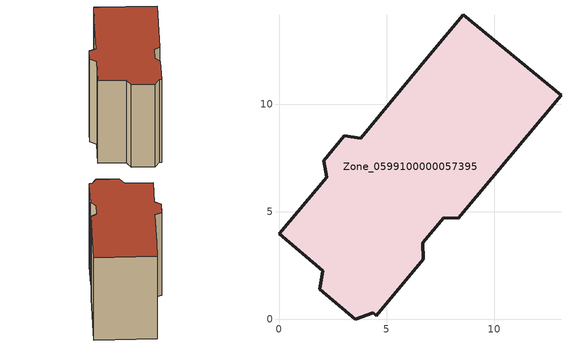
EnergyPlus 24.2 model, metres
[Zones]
Zone_0599100000057395
 floor ground (C_G): 7.67,4.73 6.7,3.56 6.71,2.8 4.53,0.18 4.38,0.31 3.56,0 1.89,1.41 2.05,2.27 0,3.98 2.23,6.61 2.08,7.37 3.04,8.53 3.8,8.42 7.01,12.31 8.58,14.17 13.12,10.43 8.33,4.7 z0
 wall outside (C_F): 6.7,3.56 7.67,4.73 8.33,4.7 13.12,10.43 8.58,14.17 7.01,12.31 3.8,8.42 3.04,8.53 2.08,7.37 2.23,6.61 0,3.98 2.05,2.27 1.89,1.41 3.56,0 4.38,0.31 4.53,0.18 6.71,2.8 6.7,3.56 z0:8.83
 roof outside (C_R): 8.33,4.7 13.12,10.43 8.58,14.17 7.01,12.31 3.8,8.42 3.04,8.53 2.08,7.37 2.23,6.61 0,3.98 2.05,2.27 1.89,1.41 3.56,0 4.38,0.31 4.53,0.18 6.71,2.8 6.7,3.56 7.67,4.73 z8.83
[BUILDING]
Pand.0599100000057395: North Axis=0; Terrain=City; Loads Convergence Tolerance Value=0.04; Temperature Convergence Tolerance Value=0.4; Solar Distribution=FullExterior; Maximum Number of Warmup Days=25; Minimum Number of Warmup Days=1
[Site:Location]
Rotterdam.The.Hague.AP_ZH_NLD Design_Conditions: Latitude=51.96; Longitude=4.45; Time Zone=1; Elevation=-4.5
[SITE:GROUNDTEMPERATURE:BUILDINGSURFACE]
18, 18, 18, 18, 18, 18, 18, 18, 18, 18, 18, 18
[MATERIAL] Thermal Absorptance=0.9; Solar Absorptance=0.7; Visible Absorptance=0.7
Name | Roughness | Thickness | Conductivity | Density | Specific Heat
G.TI.1946-1964 | MediumSmooth | 0.15 | 1 | 540 | 1210
F.TI.1946-1964 | Rough | 0.3 | 0.857143 | 1920 | 840
R.TI.1946-1964 | MediumRough | 0.2 | 0.277778 | 1500 | 1000
[CONSTRUCTION]
C_G: G.TI.1946-1964
C_F: F.TI.1946-1964
C_R: R.TI.1946-1964
[ZONE]
Zone_0599100000057395: Type=1; Multiplier=1; Ceiling Height=Autocalculate; Volume=Autocalculate; Floor Area=autocalculate; Part of Total Floor Area=Yes
[ZONEINFILTRATION:DESIGNFLOWRATE]
Infil_Zone_0599100000057395: Zone or ZoneList or Space or SpaceList=Zone_0599100000057395; Schedule=AlwaysOn; Design Flow Rate Calculation Method=Flow/Area; Flow Rate per Floor Area=0.003; Constant Term Coefficient=1; Temperature Term Coefficient=0; Velocity Term Coefficient=0; Velocity Squared Term Coefficient=0
[HVACTEMPLATE:ZONE:IDEALLOADSAIRSYSTEM]
Zone_0599100000057395: Maximum Heating Supply Air Temperature=50; Minimum Cooling Supply Air Temperature=13; Maximum Heating Supply Air Humidity Ratio=0.0156; Minimum Cooling Supply Air Humidity Ratio=0.0077; Heating Limit=NoLimit; Cooling Limit=NoLimit; Dehumidification Control Type=ConstantSensibleHeatRatio; Cooling Sensible Heat Ratio=0.7; Dehumidification Setpoint=60; Humidification Control Type=None; Humidification Setpoint=30; Outdoor Air Method=None; Outdoor Air Flow Rate per Person=0.00944; Outdoor Air Flow Rate per Zone Floor Area=0; Outdoor Air Flow Rate per Zone=0; Demand Controlled Ventilation Type=None; Outdoor Air Economizer Type=NoEconomizer; Heat Recovery Type=None; Sensible Heat Recovery Effectiveness=0.7; Latent Heat Recovery Effectiveness=0.65
[ZONECONTROL:THERMOSTAT]
ThermostatControl_Zone_0599100000057395: Zone or ZoneList=Zone_0599100000057395; Control Type Schedule=DualSetpointControlType; Control 1=Thermostat_Zone_0599100000057395; Temperature Difference Between Cutout And Setpoint=0
[THERMOSTATSETPOINT:DUALSETPOINT]
Thermostat_Zone_0599100000057395: Heating Setpoint Temperature Schedule=HeatingSetpoint_Zone_0599100000057395; Cooling Setpoint Temperature Schedule=CoolingSetpoint_Zone_0599100000057395
[SCHEDULE:COMPACT]
HeatingSetpoint_Zone_0599100000057395: Through: 12/31, For: AllDays, Until: 24:00, 21
CoolingSetpoint_Zone_0599100000057395: Through: 12/31, For: AllDays, Until: 24:00, 24
DualSetpointControlType: Through: 12/31, For: AllDays, Until: 24:00, 4
AlwaysOn: Through: 12/31, For: AllDays, Until: 24:00, 1
